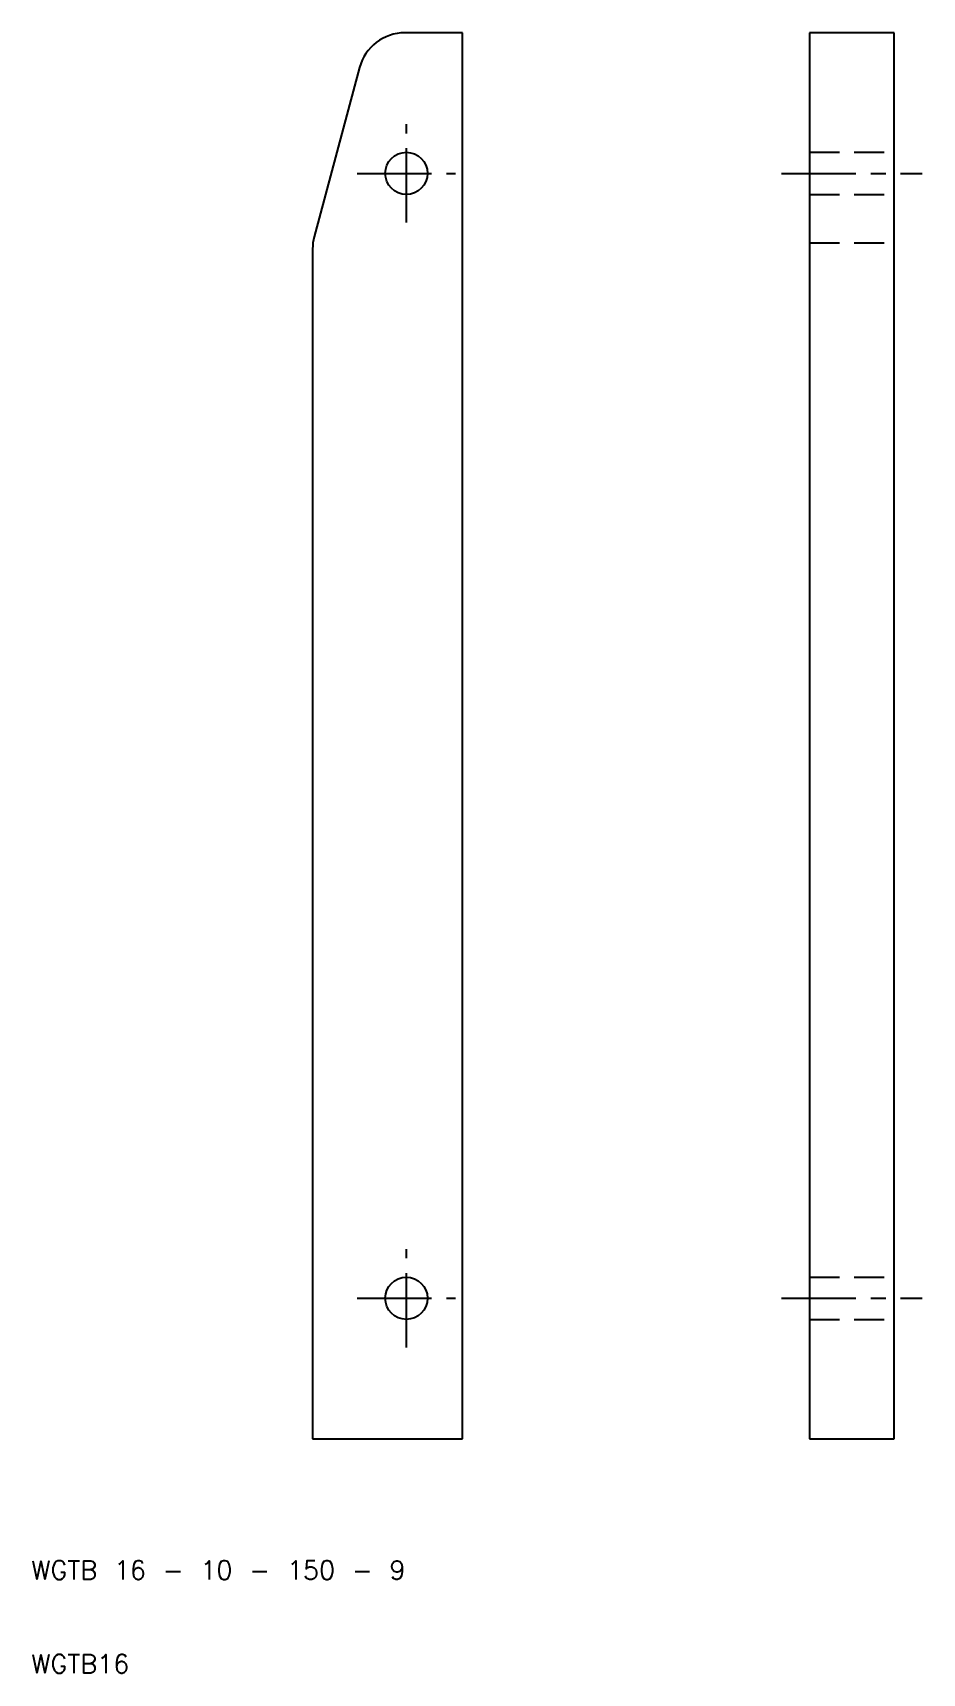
# Model space of a CAD drawing. Extents: x 10 to 105, y 10 to 185.
import ezdxf

# ---------------------------------------------------------------- set-up
doc = ezdxf.new("R2010")
doc.units = 0
doc.header["$LTSCALE"] = 0.25
doc.linetypes.add('CENTER', pattern=[50.8, 31.75, -6.35, 6.35, -6.35])
doc.linetypes.add('DASHED', pattern=[19.05, 12.7, -6.35])
doc.layers.get('0').update_dxf_attribs({"linetype": 'CONTINUOUS'})
doc.layers.add('CENTER', color=1, linetype='CENTER')
doc.styles.get("Standard").update_dxf_attribs({"font": 'txt.shx', "bigfont": 'extfont.shx'})

msp = doc.modelspace()

# ---------------------------------------------------------------- linework, layer by layer
for p, q in [((56, 185), (49.84, 185)), ((56, 35), (56, 185)), ((93, 185), (93, 35)), ((102, 185), (93, 185)), ((102, 35), (102, 185)), ((45.01, 181.29), (40.17, 163.24)), ((40, 161.95), (40, 35)), ((40, 35), (56, 35)), ((93, 35), (102, 35))]:
    msp.add_line(p, q)
at = {"color": 3, "linetype": 'DASHED'}
for p, q in [((93, 172.25), (102, 172.25)), ((93, 167.75), (102, 167.75)), ((93, 162.61), (102, 162.61)), ((93, 52.25), (102, 52.25)), ((93, 47.75), (102, 47.75))]:
    msp.add_line(p, q, dxfattribs=at)
for centre in [(50, 170), (50, 50)]:
    msp.add_circle(centre, 2.25)
for centre, start, end in [((49.84, 180), 90, 165), ((45, 161.95), 165, 180)]:
    msp.add_arc(centre, 5, start, end)
at = {"layer": 'CENTER', "color": 1, "linetype": 'CENTER'}
for p, q in [((50, 164.75), (50, 175.25)), ((44.75, 170), (55.25, 170)), ((90, 170), (105, 170)), ((50, 44.75), (50, 55.25)), ((44.75, 50), (55.25, 50)), ((90, 50), (105, 50))]:
    msp.add_line(p, q, dxfattribs=at)

# ---------------------------------------------------------------- texts
for s, p in [('WGTB 16 - 10 - 150 - 9', (10, 20)), ('WGTB16', (10, 10))]:
    msp.add_text(s, height=2).set_placement(p)

doc.saveas('drawing.dxf')
